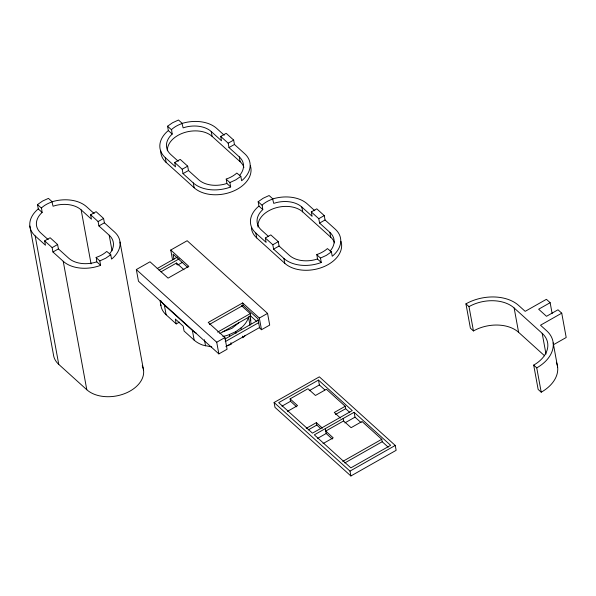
<?xml version="1.0" encoding="UTF-8"?>
<svg xmlns="http://www.w3.org/2000/svg" width="596" height="596" viewBox="0 0 596 596"><rect width="100%" height="100%" fill="white"/><g stroke="black" fill="none" stroke-linecap="round" stroke-linejoin="round"><path stroke-width="0.89" d="M248.726 316.752L247.713 319.553A31.432 21.158 -10.4 0 1 241.738 327.405L235.681 331.719L228.424 334.952A31.432 21.158 -10.4 0 1 222.897 336.449M238.773 322.816L231.941 328.336L222.867 331.83M48.194 239.659L40.655 232.835A24.749 16.651 -10.4 0 1 40.372 214.195L42.122 212.429L41.497 207.87A24.749 16.651 -10.4 0 1 51.979 201.925L53.066 206.223L55.875 205.404A24.749 16.651 -10.4 0 1 81.153 209.874L91.434 219.172L90.637 214.791L96.105 211.684L103.585 218.449L104.389 222.83L114.67 232.12A31.432 21.158 -10.4 0 1 112.577 258.277L111.556 259.096L110.752 254.715L106.751 251.438A24.749 16.651 -10.4 0 1 96.269 257.383L96.783 261.845L100.612 265.302L99.264 265.831A31.432 21.158 -10.4 0 1 63.228 261.294L52.947 251.996L52.143 247.623L44.663 240.859L50.131 237.752L57.611 244.516L58.415 248.897L68.696 258.187A24.749 16.651 -10.4 0 0 93.982 262.657L96.783 261.845M178.264 161.292L170.717 154.476A24.749 16.651 -10.4 0 1 170.441 135.828L172.184 134.063L171.559 129.503A24.749 16.651 -10.4 0 1 182.041 123.558L183.136 127.857L185.937 127.037A24.749 16.651 -10.4 0 1 211.222 131.507L221.503 140.805L220.699 136.424L226.167 133.318L233.654 140.082L234.451 144.463L244.732 153.753A31.432 21.158 -10.4 0 1 242.647 179.91L241.618 180.73L240.821 176.349L236.813 173.071A24.749 16.651 -10.4 0 1 226.331 179.016L226.852 183.479L230.674 186.935L229.333 187.464A31.432 21.158 -10.4 0 1 193.29 182.927L183.009 173.63L182.205 169.257L174.725 162.492L180.201 159.393L187.68 166.15L188.478 170.53L198.766 179.828A24.749 16.651 -10.4 0 0 224.044 184.291L226.852 183.479M268.178 236.18L261.324 229.981A24.749 16.651 -10.4 0 1 261.041 211.342L262.791 209.576L262.166 205.017A24.749 16.651 -10.4 0 1 272.648 199.071L273.735 203.37L276.537 202.551A24.749 16.651 -10.4 0 1 301.822 207.021L312.103 216.318L311.298 211.938L316.774 208.831L324.254 215.596L325.058 219.976L335.339 229.266A31.432 21.158 -10.4 0 1 333.246 255.423L332.225 256.243L331.421 251.862L327.413 248.584A24.749 16.651 -10.4 0 1 316.93 254.529L317.452 258.992L321.281 262.449L319.933 262.978A31.432 21.158 -10.4 0 1 283.89 258.44L273.609 249.143L272.804 244.762L265.332 238.005L270.8 234.899L278.28 241.663L279.084 246.044L289.365 255.334A24.749 16.651 -10.4 0 0 314.651 259.804L317.452 258.992M42.122 212.429L38.293 208.965L37.496 204.592L42.525 201.09L48.44 198.379L52.262 201.843M38.293 208.965L37.272 209.785A31.432 21.158 -10.4 0 0 35.186 235.941L58.758 364.387L86.8 389.739A31.432 21.158 -10.4 0 0 126.136 393.01A31.432 21.158 -10.4 0 0 142.235 365.81M172.184 134.063L168.363 130.599L167.558 126.225L172.594 122.724L178.502 120.019L182.331 123.476M168.363 130.599L167.334 131.418A31.432 21.158 -10.4 0 0 165.248 157.575L166.142 162.44L194.184 187.792A31.432 21.158 -10.4 0 0 232.127 191.636A31.432 21.158 -10.4 0 0 250.395 165.815M110.752 254.715L105.716 258.217L99.808 260.921L95.978 257.465M240.821 176.349L235.785 179.85L229.87 182.555L226.048 179.098M262.791 209.576L258.962 206.112L258.157 201.739L263.194 198.237L269.101 195.525L272.931 198.99M258.962 206.112L257.941 206.931A31.432 21.158 -10.4 0 0 255.848 233.088L256.742 237.953L284.784 263.305A31.432 21.158 -10.4 0 0 322.727 267.15A31.432 21.158 -10.4 0 0 340.994 241.328M331.421 251.862L326.385 255.364L320.477 258.068L316.647 254.611M182.205 169.257L187.68 166.15M243.906 167.387A24.749 16.651 -10.4 0 0 240.158 161.725L239.264 156.86L228.983 147.562L228.179 143.182L233.654 140.082M52.143 247.623L57.611 244.516M112.055 250.789L109.195 235.226L98.914 225.929L98.109 221.548L103.585 218.449M183.009 173.63L188.478 170.53M228.983 147.562L234.451 144.463M52.947 251.996L58.415 248.897M98.914 225.929L104.389 222.83M136.328 269.556L150.006 261.793L168.072 278.123L188.813 266.36L170.754 250.037L187.166 240.724L267.559 313.399L269.705 325.081L261.495 329.73L259.625 328.046L257.926 318.8L243.086 305.375L242.639 302.947L208.213 322.466L224.93 337.574L227.069 349.256L218.859 353.905L138.473 281.23L136.328 269.556L216.72 342.231L218.859 353.905M157.202 268.543L177.303 257.137M159.072 270.226L179.172 258.828M160.942 271.85L176.505 263.03L183.985 269.787M177.735 265.019L182.428 262.359M272.804 244.762L278.28 241.663M334.512 242.9A24.749 16.651 -10.4 0 0 330.758 237.238L329.864 232.373L319.583 223.075L318.778 218.695L324.254 215.596M273.609 249.143L279.084 246.044M319.583 223.075L325.058 219.976M160.786 304.899L161.36 307.603A31.432 21.158 -10.4 0 0 166.128 314.792L176.222 323.919L179.351 322.145M209.457 324.447L243.086 305.375M217.644 332.114L250.268 313.608L241.432 305.621M219.864 333.536L250.715 316.044L250.268 313.608M216.72 342.231L224.93 337.574M261.495 329.73L259.349 318.055L267.559 313.399M224.953 339.035L258.373 320.082M225.228 341.627L258.649 322.674M225.877 346.634L259.819 327.383M274.093 402.501L319.352 376.836L395.252 445.45L396.146 450.323L350.888 475.981L274.987 407.366L274.093 402.501L349.994 471.116L350.888 475.981M318.488 380.077L278.697 402.635L312.46 433.158L352.251 410.599L318.488 380.077L319.374 384.942L324.813 389.858M296.652 406.83L290.535 401.294L290.088 398.866L307.983 388.711L315.463 395.476L326.407 389.27L345.218 406.271L345.665 408.707L349.74 412.395M281.938 406.174L290.535 401.294M309.212 390.7L319.374 384.942M287.406 411.389L297.568 405.623L290.088 398.866M306.21 428.39L316.372 422.624L322.496 428.159M345.218 406.271L334.274 412.477L340.39 418.012M308.221 429.932L316.819 425.06L316.372 422.624M335.496 414.466L345.665 408.707M354.121 412.29L314.33 434.849L350.865 467.875L390.648 445.316L354.121 412.29L355.007 417.155L361.131 422.683M544.595 355.805L518.602 332.307A32.773 22.052 -10.4 0 0 473.462 330.951L470.4 328.18L465.938 303.856A38.256 25.747 -10.4 0 1 518.624 305.435L525.173 311.35L546.405 299.311L550.145 302.694L538.65 309.212L546.502 316.312L557.998 309.793L561.737 313.168L566.2 337.5L553.617 344.637M343.169 418.496L343.616 420.932L325.721 431.079L333.201 437.837L323.039 443.603M317.571 438.388L326.168 433.508L325.274 428.643M344.846 422.922L355.007 417.155M561.737 313.168L540.497 325.215L546.674 330.787A38.256 25.747 -10.4 0 1 536.75 367.874L541.22 392.205L538.151 389.434L533.688 365.102A32.773 22.052 -10.4 0 0 542.181 333.335L514.139 307.983A32.773 22.052 -10.4 0 0 469 306.627L465.938 303.856M342.76 461.408L381.745 439.297L362.04 421.484L351.096 427.69L343.616 420.932M344.793 462.936L382.192 441.733L381.745 439.297M349.994 471.116L395.252 445.45M211.766 346.924L202.856 345.114A31.432 21.158 -10.4 0 1 194.169 340.145L184.075 331.018L183.181 326.154L175.328 319.054L176.222 323.919M533.688 365.102L536.75 367.874M314.837 210.731L307.298 203.914A31.432 21.158 -10.4 0 0 272.804 198.885M311.298 211.938L318.778 218.695M224.23 135.218L216.691 128.401A31.432 21.158 -10.4 0 0 181.422 123.618M220.699 136.424L228.179 143.182M258.008 227.061A24.749 16.651 -10.4 0 1 274.339 208.317A24.749 16.651 -10.4 0 1 302.716 211.885L330.758 237.238M167.349 150.818A24.749 16.651 -10.4 0 1 184.246 132.632A24.749 16.651 -10.4 0 1 212.109 136.372L240.158 161.725M258.157 201.739L261.987 205.195M167.558 126.225L171.387 129.682M255.848 233.088L266.129 242.386L265.332 238.005M165.248 157.575L175.529 166.873L174.725 162.492M242.639 302.947L259.349 318.055M250.715 316.044L256.727 321.475M382.192 441.733L388.205 447.164M187.911 267.574L173.064 254.157L173.995 259.2M94.168 213.584L86.629 206.767A31.432 21.158 -10.4 0 0 52.143 201.739M90.637 214.791L98.109 221.548M316.819 425.06L320.901 428.748M326.168 433.508L332.285 439.043M160.674 300.459A31.432 21.158 -10.4 0 0 164.34 305.063L192.389 330.415A31.432 21.158 -10.4 0 0 196.308 333.238M37.496 204.592L41.318 208.049M35.186 235.941L45.467 245.239L44.663 240.859M250.387 318.167L250.998 323.665M550.145 302.694L552.127 313.503M553.17 342.834L557.633 367.166M542.181 333.335L545.988 354.061M514.139 307.983L518.602 332.307M469 306.627L473.462 330.951M320.477 258.068L321.281 262.449M301.822 207.021L302.716 211.885M283.89 258.44L284.784 263.305M229.87 182.555L230.674 186.935M250.007 315.805L250.819 320.231M248.532 317.281L249.992 325.245M211.222 131.507L212.109 136.372M240.955 328.031L241.253 329.655M242.438 336.137L242.736 337.761L243.526 337.135A31.432 21.158 -10.4 0 0 245.403 335.295M235.681 331.719L235.979 333.343M229.46 334.55L229.758 336.166M230.95 342.655L231.248 344.279L230.212 344.682A31.432 21.158 -10.4 0 1 227.083 345.62M193.29 182.927L194.184 187.792M204.421 339.705L205.56 345.896M192.389 330.415L194.169 340.145M176.505 263.03L176.803 264.646M170.754 250.037L172.564 259.916M164.34 305.063L166.128 314.792M160.115 301.122L160.927 305.539M120.012 242.021L143.584 370.466M99.808 260.921L100.612 265.302M81.153 209.874L91.069 263.886M63.228 261.294L86.8 389.739M29.845 226.04L53.416 354.493A31.432 21.158 -10.4 0 0 58.758 364.387M556.351 362.271A38.256 25.747 -10.4 0 1 541.22 392.205M329.864 232.373A24.749 16.651 -10.4 0 1 330.147 251.013M256.742 237.953A31.432 21.158 -10.4 0 1 251.4 228.052M109.195 235.226A24.749 16.651 -10.4 0 1 109.478 253.866M239.264 156.86A24.749 16.651 -10.4 0 1 239.54 175.5M166.142 162.44A31.432 21.158 -10.4 0 1 160.711 150.691"/></g></svg>
